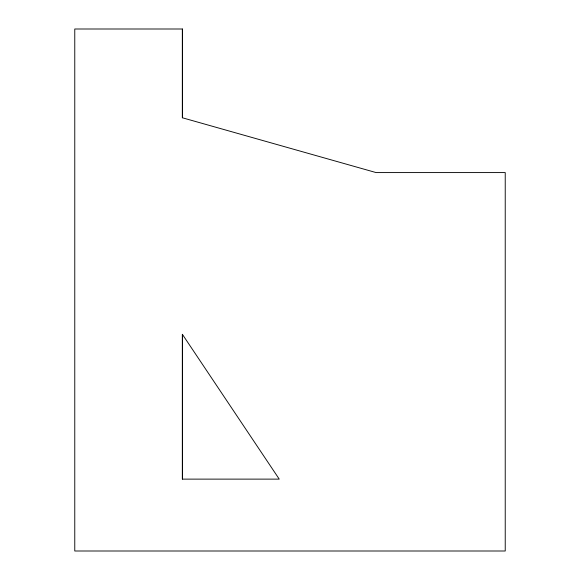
<?xml version="1.0" encoding="UTF-8"?>
<svg xmlns="http://www.w3.org/2000/svg" width="580" height="580" viewBox="0 0 580 580"><rect width="100%" height="100%" fill="white"/><g stroke="black" fill="none" stroke-linecap="round" stroke-linejoin="round"><path stroke-width="0.87" d="M182.381 479.123L182.381 334.326L279.241 479.123L182.381 479.123L182.381 334.326M182.381 117.776L182.381 29L74.769 29L74.769 551L505.231 551L505.231 172.579L376.094 172.579L182.381 117.776L182.381 29"/></g></svg>
